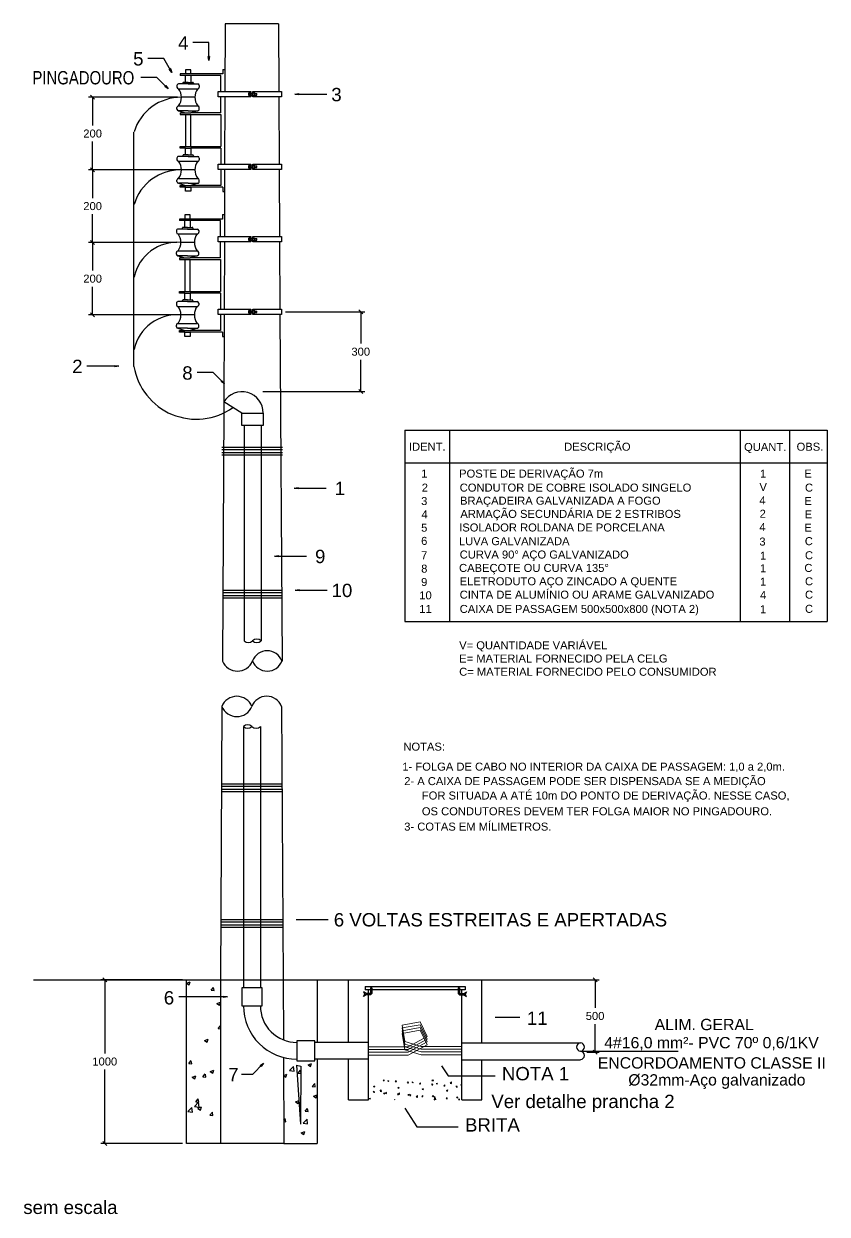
# Model space of a CAD drawing. Header units: millimetres. Extents: x 425 to 646, y 332 to 411.
# Drawn here: x 424.912 to 426.92, y 333.595 to 336.57 of the extents above; entities that cross this region are included whole.
import ezdxf
from ezdxf.enums import TextEntityAlignment as Align

# ---------------------------------------------------------------- set-up
doc = ezdxf.new("R2010")
doc.units = ezdxf.units.MM
doc.linetypes.add('Dashed', pattern=[0.75, 0.5, -0.25])
for name, color, linetype in [('Arquitetura', 7, 'Continuous'), ('BASE', 7, 'Continuous'), ('Cotas', 1, 'Continuous'), ('DI-Textos_do_diagrama', 5, 'Continuous')]:
    doc.layers.add(name, color=color, linetype=linetype)
doc.layers.add('VP', color=1, linetype='Continuous', plot=False)
doc.styles.add('ARIAL', font='arial.ttf')
doc.dimstyles.new('RICARDO-1-10', dxfattribs={"dimtxt": 0.02, "dimasz": 0.01, "dimexe": 0.01, "dimexo": 0.01, "dimgap": 0.01, "dimtad": 0, "dimtih": 1, "dimtoh": 1, "dimdec": 0, "dimlfac": 1000, "dimzin": 0, "dimdsep": 46, "dimtxsty": 'ARIAL', "dimblk": 'OBLIQUE', "dimcen": 0, "dimclrt": 4, "dimadec": 0, "dimazin": 0, "dimtfac": 1, "dimtdec": 0, "dimtofl": 0, "dimtmove": 0, "dimatfit": 3, "dimldrblk": 'CLOSEDBLANK', "dimfxl": 0, "dimtolj": 1, "dimtzin": 0, "dimarcsym": 0})

# ---------------------------------------------------------------- blocks, each defined once
blk = doc.blocks.new('_Oblique')
at = {"color": 0, "linetype": 'ByBlock', "lineweight": -2}
blk.add_line((-0.5, -0.5), (0.5, 0.5), dxfattribs=at)
blk = doc.blocks.new('*D187')
at = {"layer": 'DEFPOINTS', "color": 0, "transparency": 16777216}
for p in [(425.5562, 335.8503), (425.7543, 335.8503), (425.4997, 335.651)]:
    blk.add_point(p, dxfattribs=at)
at = {"layer": 'VP', "color": 0, "lineweight": -2, "transparency": 16777216}
for p, q in [((425.5662, 335.8503), (425.7643, 335.8503)), ((425.7543, 335.8503), (425.7543, 335.7708)), ((425.7543, 335.651), (425.7543, 335.7304)), ((425.5097, 335.651), (425.7643, 335.651))]:
    blk.add_line(p, q, dxfattribs=at)
at = {"layer": 'VP', "color": 0, "lineweight": -2, "transparency": 16777216, "xscale": 0.01, "yscale": 0.01, "zscale": 0.01}
for p, rotation in [((425.7543, 335.8503), 90), ((425.7543, 335.651), 270)]:
    blk.add_blockref('_Oblique', p, dxfattribs=dict(at, rotation=rotation))
at = {"layer": 'VP', "color": 4, "transparency": 16777216, "insert": (425.7543, 335.7506), "char_height": 0.02, "attachment_point": 5, "style": 'ARIAL'}
blk.add_mtext('\\A1;300', dxfattribs=at)
blk = doc.blocks.new('_ClosedBlank')
at = {"color": 0, "linetype": 'ByBlock', "lineweight": -2}
for p, q in [((-1, 0.17), (0, 0)), ((-1, 0.17), (-1, -0.17)), ((0, 0), (-1, -0.17))]:
    blk.add_line(p, q, dxfattribs=at)
blk = doc.blocks.new('*D188')
at = {"layer": 'DEFPOINTS', "color": 0, "transparency": 16777216}
for p in [(425.0842, 336.0237), (425.3048, 336.0237), (425.3048, 335.8426)]:
    blk.add_point(p, dxfattribs=at)
at = {"layer": 'VP', "color": 0, "lineweight": -2, "transparency": 16777216}
for p, q in [((425.2948, 336.0237), (425.0742, 336.0237)), ((425.0842, 336.0237), (425.0842, 335.9534)), ((425.0842, 335.8426), (425.0842, 335.9129)), ((425.2948, 335.8426), (425.0742, 335.8426))]:
    blk.add_line(p, q, dxfattribs=at)
at = {"layer": 'VP', "color": 0, "lineweight": -2, "transparency": 16777216, "xscale": 0.01, "yscale": 0.01, "zscale": 0.01}
for p, rotation in [((425.0842, 336.0237), 90), ((425.0842, 335.8426), 270)]:
    blk.add_blockref('_Oblique', p, dxfattribs=dict(at, rotation=rotation))
at = {"layer": 'VP', "color": 4, "transparency": 16777216, "insert": (425.0842, 335.9332), "char_height": 0.02, "attachment_point": 5, "style": 'ARIAL'}
blk.add_mtext('\\A1;200', dxfattribs=at)
blk = doc.blocks.new('*D189')
at = {"layer": 'DEFPOINTS', "color": 0, "transparency": 16777216}
for p in [(425.0842, 336.2053), (425.3061, 336.2053), (425.3048, 336.0237)]:
    blk.add_point(p, dxfattribs=at)
at = {"layer": 'VP', "color": 0, "lineweight": -2, "transparency": 16777216}
for p, q in [((425.2961, 336.2053), (425.0742, 336.2053)), ((425.0842, 336.2053), (425.0842, 336.1347)), ((425.0842, 336.0237), (425.0842, 336.0943)), ((425.2948, 336.0237), (425.0742, 336.0237))]:
    blk.add_line(p, q, dxfattribs=at)
at = {"layer": 'VP', "color": 0, "lineweight": -2, "transparency": 16777216, "xscale": 0.01, "yscale": 0.01, "zscale": 0.01}
for p, rotation in [((425.0842, 336.2053), 90), ((425.0842, 336.0237), 270)]:
    blk.add_blockref('_Oblique', p, dxfattribs=dict(at, rotation=rotation))
at = {"layer": 'VP', "color": 4, "transparency": 16777216, "insert": (425.0842, 336.1145), "char_height": 0.02, "attachment_point": 5, "style": 'ARIAL'}
blk.add_mtext('\\A1;200', dxfattribs=at)
blk = doc.blocks.new('*D190')
at = {"layer": 'DEFPOINTS', "color": 0, "transparency": 16777216}
for p in [(425.0842, 336.3866), (425.3061, 336.3866), (425.3061, 336.2053)]:
    blk.add_point(p, dxfattribs=at)
at = {"layer": 'VP', "color": 0, "lineweight": -2, "transparency": 16777216}
for p, q in [((425.2961, 336.3866), (425.0742, 336.3866)), ((425.0842, 336.3866), (425.0842, 336.3162)), ((425.0842, 336.2053), (425.0842, 336.2757)), ((425.2961, 336.2053), (425.0742, 336.2053))]:
    blk.add_line(p, q, dxfattribs=at)
at = {"layer": 'VP', "color": 0, "lineweight": -2, "transparency": 16777216, "xscale": 0.01, "yscale": 0.01, "zscale": 0.01}
for p, rotation in [((425.0842, 336.3866), 90), ((425.0842, 336.2053), 270)]:
    blk.add_blockref('_Oblique', p, dxfattribs=dict(at, rotation=rotation))
at = {"layer": 'VP', "color": 4, "transparency": 16777216, "insert": (425.0842, 336.2959), "char_height": 0.02, "attachment_point": 5, "style": 'ARIAL'}
blk.add_mtext('\\A1;200', dxfattribs=at)
blk = doc.blocks.new('*D191')
at = {"layer": 'DEFPOINTS', "color": 0, "transparency": 16777216}
for p in [(426.3176, 334.1806), (426.34, 334.1806), (426.3094, 333.9996)]:
    blk.add_point(p, dxfattribs=at)
at = {"layer": 'VP', "color": 0, "lineweight": -2, "transparency": 16777216}
for p, q in [((426.3276, 334.1806), (426.35, 334.1806)), ((426.34, 334.1806), (426.34, 334.1103)), ((426.34, 333.9996), (426.34, 334.0699)), ((426.3194, 333.9996), (426.35, 333.9996))]:
    blk.add_line(p, q, dxfattribs=at)
at = {"layer": 'VP', "color": 0, "lineweight": -2, "transparency": 16777216, "xscale": 0.01, "yscale": 0.01, "zscale": 0.01}
for p, rotation in [((426.34, 334.1806), 90), ((426.34, 333.9996), 270)]:
    blk.add_blockref('_Oblique', p, dxfattribs=dict(at, rotation=rotation))
at = {"layer": 'VP', "color": 4, "transparency": 16777216, "insert": (426.34, 334.0901), "char_height": 0.02, "attachment_point": 5, "style": 'ARIAL'}
blk.add_mtext('\\A1;500', dxfattribs=at)
blk = doc.blocks.new('*D192')
at = {"layer": 'DEFPOINTS', "color": 0, "transparency": 16777216}
for p in [(425.319, 334.1806), (425.1145, 333.7717), (425.319, 333.7717)]:
    blk.add_point(p, dxfattribs=at)
at = {"layer": 'VP', "color": 0, "lineweight": -2, "transparency": 16777216}
for p, q in [((425.309, 334.1806), (425.1045, 334.1806)), ((425.1145, 334.1806), (425.1145, 333.9964)), ((425.1145, 333.7717), (425.1145, 333.956)), ((425.309, 333.7717), (425.1045, 333.7717))]:
    blk.add_line(p, q, dxfattribs=at)
at = {"layer": 'VP', "color": 0, "lineweight": -2, "transparency": 16777216, "xscale": 0.01, "yscale": 0.01, "zscale": 0.01}
for p, rotation in [((425.1145, 334.1806), 90), ((425.1145, 333.7717), 270)]:
    blk.add_blockref('_Oblique', p, dxfattribs=dict(at, rotation=rotation))
at = {"layer": 'VP', "color": 4, "transparency": 16777216, "insert": (425.1145, 333.9762), "char_height": 0.02, "attachment_point": 5, "style": 'ARIAL'}
blk.add_mtext('\\A1;1000', dxfattribs=at)

msp = doc.modelspace()

# ---------------------------------------------------------------- linework, layer by layer
at = {"layer": 'Arquitetura', "color": 8}
for p, q in [((425.41538, 336.57029), (425.41471, 336.40096)), ((425.54871, 336.57029), (425.41538, 336.57029)), ((425.54871, 336.57029), (425.54955, 336.40096)), ((425.30271, 336.44496), (425.30271, 336.44096)), ((425.40455, 336.40096), (425.40455, 336.44096)), ((425.39788, 336.38762), (425.39788, 336.40096)), ((425.39788, 336.40096), (425.47955, 336.40096)), ((425.47821, 336.39746), (425.47455, 336.39746)), ((425.47455, 336.39112), (425.47455, 336.39746)), ((425.47821, 336.38762), (425.47821, 336.40096)), ((425.47955, 336.40096), (425.47955, 336.38762)), ((425.47955, 336.39629), (425.48455, 336.39629)), ((425.48455, 336.40096), (425.55621, 336.40096)), ((425.48455, 336.38762), (425.48455, 336.40096)), ((425.48571, 336.38762), (425.48571, 336.40096)), ((425.48571, 336.39746), (425.48938, 336.39746)), ((425.48938, 336.39112), (425.48938, 336.39746)), ((425.48938, 336.39629), (425.49438, 336.39629)), ((425.49438, 336.39229), (425.49438, 336.39629)), ((425.55621, 336.40096), (425.55621, 336.38762)), ((425.47955, 336.38762), (425.39788, 336.38762)), ((425.40455, 336.34762), (425.40455, 336.38762)), ((425.41471, 336.38762), (425.41405, 336.21962)), ((425.47821, 336.39112), (425.47455, 336.39112)), ((425.47955, 336.39229), (425.48455, 336.39229)), ((425.55621, 336.38762), (425.48455, 336.38762)), ((425.48571, 336.39112), (425.48938, 336.39112)), ((425.48938, 336.39229), (425.49438, 336.39229)), ((425.54955, 336.38762), (425.55038, 336.21962)), ((425.30271, 336.34762), (425.30271, 336.34362)), ((425.30271, 336.34362), (425.40455, 336.34362)), ((425.31621, 336.34362), (425.31621, 336.26362)), ((425.32955, 336.26362), (425.32955, 336.34362)), ((425.40455, 336.34362), (425.40455, 336.26362)), ((425.18755, 335.71396), (425.18755, 336.29979)), ((425.30271, 336.25962), (425.30271, 336.26362)), ((425.30271, 336.26362), (425.40455, 336.26362)), ((425.39788, 336.21962), (425.47955, 336.21962)), ((425.39788, 336.20629), (425.39788, 336.21962)), ((425.47821, 336.20629), (425.47821, 336.21962)), ((425.47955, 336.21962), (425.47955, 336.20629)), ((425.48455, 336.21962), (425.55621, 336.21962)), ((425.48455, 336.20629), (425.48455, 336.21962)), ((425.48571, 336.20629), (425.48571, 336.21962)), ((425.55621, 336.21962), (425.55621, 336.20629)), ((425.47955, 336.20629), (425.39788, 336.20629)), ((425.41405, 336.20629), (425.41338, 336.03829)), ((425.47821, 336.21612), (425.47455, 336.21612)), ((425.47455, 336.20979), (425.47455, 336.21612)), ((425.47821, 336.20979), (425.47455, 336.20979)), ((425.47955, 336.21496), (425.48455, 336.21496)), ((425.47955, 336.21096), (425.48455, 336.21096)), ((425.55621, 336.20629), (425.48455, 336.20629)), ((425.48571, 336.21612), (425.48938, 336.21612)), ((425.48571, 336.20979), (425.48938, 336.20979)), ((425.48938, 336.20979), (425.48938, 336.21612)), ((425.48938, 336.21496), (425.49438, 336.21496)), ((425.48938, 336.21096), (425.49438, 336.21096)), ((425.49438, 336.21096), (425.49438, 336.21496)), ((425.55038, 336.20629), (425.55121, 336.03829)), ((425.30138, 336.08229), (425.30138, 336.07829)), ((425.40338, 336.03829), (425.40338, 336.07829)), ((425.39788, 336.03829), (425.47955, 336.03829)), ((425.39788, 336.02496), (425.39788, 336.03829)), ((425.47821, 336.02496), (425.47821, 336.03829)), ((425.47955, 336.03829), (425.47955, 336.02496)), ((425.48455, 336.03829), (425.55621, 336.03829)), ((425.48455, 336.02496), (425.48455, 336.03829)), ((425.48571, 336.02496), (425.48571, 336.03829)), ((425.55621, 336.03829), (425.55621, 336.02496)), ((425.47955, 336.02496), (425.39788, 336.02496)), ((425.40338, 335.98496), (425.40338, 336.02496)), ((425.41338, 336.02496), (425.41271, 335.85696)), ((425.47821, 336.03479), (425.47455, 336.03479)), ((425.47455, 336.02846), (425.47455, 336.03479)), ((425.47821, 336.02846), (425.47455, 336.02846)), ((425.47955, 336.03362), (425.48455, 336.03362)), ((425.47955, 336.02962), (425.48455, 336.02962)), ((425.55621, 336.02496), (425.48455, 336.02496)), ((425.48571, 336.03479), (425.48938, 336.03479)), ((425.48571, 336.02846), (425.48938, 336.02846)), ((425.48938, 336.02846), (425.48938, 336.03479)), ((425.48938, 336.03362), (425.49438, 336.03362)), ((425.48938, 336.02962), (425.49438, 336.02962)), ((425.49438, 336.02962), (425.49438, 336.03362)), ((425.55138, 336.02496), (425.55221, 335.85696)), ((425.30138, 335.98496), (425.30138, 335.98096)), ((425.30138, 335.98096), (425.40338, 335.98096)), ((425.31488, 335.98096), (425.31488, 335.90096)), ((425.32838, 335.90096), (425.32838, 335.98096)), ((425.40338, 335.98096), (425.40338, 335.90096)), ((425.30138, 335.90096), (425.40338, 335.90096)), ((425.30138, 335.89696), (425.30138, 335.90096)), ((425.39788, 335.84362), (425.39788, 335.85696)), ((425.39788, 335.85696), (425.47955, 335.85696)), ((425.47955, 335.84362), (425.39788, 335.84362)), ((425.41271, 335.84362), (425.41205, 335.60862)), ((425.47821, 335.85346), (425.47455, 335.85346)), ((425.47455, 335.84712), (425.47455, 335.85346)), ((425.47821, 335.84712), (425.47455, 335.84712)), ((425.47821, 335.84362), (425.47821, 335.85696)), ((425.47955, 335.85696), (425.47955, 335.84362)), ((425.47955, 335.85229), (425.48455, 335.85229)), ((425.47955, 335.84829), (425.48455, 335.84829)), ((425.48455, 335.85696), (425.55621, 335.85696)), ((425.48455, 335.84362), (425.48455, 335.85696)), ((425.55621, 335.84362), (425.48455, 335.84362)), ((425.48571, 335.84362), (425.48571, 335.85696)), ((425.48571, 335.85346), (425.48938, 335.85346)), ((425.48571, 335.84712), (425.48938, 335.84712)), ((425.48938, 335.84712), (425.48938, 335.85346)), ((425.48938, 335.85229), (425.49438, 335.85229)), ((425.48938, 335.84829), (425.49438, 335.84829)), ((425.49438, 335.84829), (425.49438, 335.85229)), ((425.55221, 335.84362), (425.55755, 334.97746)), ((425.55621, 335.85696), (425.55621, 335.84362)), ((425.58721, 335.85029), (425.68321, 335.85029)), ((425.41205, 335.60862), (425.40888, 334.97746)), ((425.45738, 335.56579), (425.45738, 335.59712)), ((425.45738, 335.59712), (425.51071, 335.59712)), ((425.51071, 335.59712), (425.51071, 335.56579)), ((425.51071, 335.56579), (425.45738, 335.56579)), ((425.46305, 335.56579), (425.46305, 335.02779)), ((425.50505, 335.56579), (425.50505, 335.02779)), ((425.8647, 335.55433), (426.9201, 335.55433)), ((425.8647, 335.55433), (425.8647, 335.07583)), ((425.9761, 335.55433), (425.9761, 335.07583)), ((426.7023, 335.55433), (426.7023, 335.07583)), ((426.8263, 335.55433), (426.8263, 335.07583)), ((426.9201, 335.55433), (426.9201, 335.07583)), ((425.40688, 335.51179), (425.55838, 335.51179)), ((425.55838, 335.50512), (425.40688, 335.50512)), ((425.40688, 335.49846), (425.55838, 335.49846)), ((425.55838, 335.49179), (425.40688, 335.49179)), ((425.8647, 335.47313), (426.9201, 335.47313)), ((425.40938, 335.15479), (425.55688, 335.15479)), ((425.55688, 335.14813), (425.40938, 335.14813)), ((425.40921, 335.14146), (425.55688, 335.14146)), ((425.55688, 335.13479), (425.40921, 335.13479)), ((425.8647, 335.07583), (426.9201, 335.07583)), ((425.48405, 334.97846), (425.48405, 334.97696)), ((425.40685, 334.8638), (425.40385, 334.18063)), ((425.55618, 334.8638), (425.56018, 334.18063)), ((425.46135, 334.8138), (425.46135, 334.18063)), ((425.50335, 334.8138), (425.50335, 334.18063)), ((425.40635, 334.6708), (425.55685, 334.6708)), ((425.55702, 334.6508), (425.40618, 334.6508)), ((425.55702, 334.66414), (425.40635, 334.66414)), ((425.40635, 334.65747), (425.55702, 334.65747)), ((425.40418, 334.33163), (425.55985, 334.33163)), ((425.55985, 334.32497), (425.40418, 334.32497)), ((425.40418, 334.3183), (425.55985, 334.3183)), ((425.59318, 334.33163), (425.67318, 334.33163)), ((425.55985, 334.31163), (425.40418, 334.31163)), ((424.93668, 334.18063), (425.72402, 334.18063)), ((425.31902, 333.7717), (425.31902, 334.18063)), ((425.46135, 334.18063), (425.46135, 334.16047)), ((425.50335, 334.18063), (425.50335, 334.16047)), ((425.64518, 334.18063), (425.64518, 334.02397)), ((425.72402, 334.18063), (426.05735, 334.18063)), ((425.72402, 334.02397), (425.72402, 334.18063)), ((425.76568, 334.16397), (426.01568, 334.16397)), ((425.76568, 334.16397), (425.76568, 334.15563)), ((426.01568, 334.16397), (426.01568, 334.15563)), ((426.05735, 334.18063), (426.34202, 334.18063)), ((426.05735, 334.02297), (426.05735, 334.18063)), ((425.45718, 334.16047), (425.45718, 334.11547)), ((425.50752, 334.16047), (425.45718, 334.16047)), ((425.50752, 334.11547), (425.50752, 334.16047)), ((425.76768, 334.14647), (425.76152, 334.1503)), ((425.76152, 334.1503), (425.76485, 334.14463)), ((425.76152, 334.13913), (425.76485, 334.14463)), ((425.76768, 334.14297), (425.76152, 334.13913)), ((426.01568, 334.15563), (425.76568, 334.15563)), ((425.78235, 334.14647), (425.76768, 334.14647)), ((425.77902, 334.14297), (425.76768, 334.14297)), ((425.77402, 333.88063), (425.77402, 334.15563)), ((425.77902, 334.16047), (425.77902, 334.14297)), ((425.77902, 334.16047), (425.78235, 334.16047)), ((425.77902, 334.14297), (425.78235, 334.14647)), ((425.78235, 334.16047), (425.78235, 334.14647)), ((425.99785, 334.16047), (425.99785, 334.14647)), ((426.00135, 334.16047), (425.99785, 334.16047)), ((425.99785, 334.14647), (426.01268, 334.14647)), ((426.00135, 334.14297), (425.99785, 334.14647)), ((426.00135, 334.16047), (426.00135, 334.14297)), ((426.00135, 334.14297), (426.01268, 334.14297)), ((426.00735, 333.88063), (426.00735, 334.15563)), ((426.01268, 334.14647), (426.01885, 334.1503)), ((426.01268, 334.14297), (426.01885, 334.13913)), ((426.01885, 334.1503), (426.01535, 334.14463)), ((426.01885, 334.13913), (426.01535, 334.14463)), ((425.45718, 334.11547), (425.50752, 334.11547)), ((426.09068, 334.0868), (426.15152, 334.0868)), ((425.63968, 334.02813), (425.59485, 334.02813)), ((425.59485, 334.02813), (425.59485, 333.9778)), ((425.63968, 333.9778), (425.63968, 334.02813)), ((425.77402, 334.02397), (425.63968, 334.02397)), ((426.00735, 334.02297), (426.30352, 334.02297)), ((425.59485, 333.9778), (425.63968, 333.9778)), ((425.77402, 333.98197), (425.63968, 333.98197)), ((425.64518, 333.98197), (425.64518, 333.7717)), ((425.72402, 333.88063), (425.72402, 333.98197)), ((426.00735, 333.9808), (426.30352, 333.9808)), ((426.05735, 333.88063), (426.05735, 333.9808)), ((425.72402, 333.88063), (425.77402, 333.88063)), ((426.00735, 333.88063), (426.05735, 333.88063)), ((425.40235, 333.7717), (425.31902, 333.7717)), ((425.56235, 333.7717), (425.64518, 333.7717))]:
    msp.add_line(p, q, dxfattribs=at)
at = {"layer": 'Arquitetura', "color": 8, "linetype": 'Continuous'}
for p, q in [((425.31621, 336.45562), (425.31621, 336.44496)), ((425.32955, 336.45562), (425.31621, 336.45562)), ((425.32955, 336.44496), (425.32955, 336.45562)), ((425.40955, 336.45596), (425.41488, 336.45596)), ((425.40955, 336.45596), (425.40955, 336.44496)), ((425.40955, 336.44496), (425.30271, 336.44496)), ((425.40455, 336.44096), (425.30271, 336.44096)), ((425.31621, 336.42396), (425.31621, 336.44096)), ((425.32955, 336.44096), (425.32955, 336.42396)), ((425.29488, 336.41596), (425.29488, 336.41196)), ((425.32288, 336.41996), (425.29888, 336.41996)), ((425.29888, 336.40796), (425.34688, 336.40796)), ((425.30955, 336.42196), (425.30955, 336.41996)), ((425.32288, 336.42396), (425.31155, 336.42396)), ((425.32288, 336.42396), (425.33421, 336.42396)), ((425.32288, 336.41996), (425.34688, 336.41996)), ((425.33621, 336.42196), (425.33621, 336.41996)), ((425.35088, 336.41596), (425.35088, 336.41196)), ((425.29888, 336.36512), (425.34688, 336.36512)), ((425.33971, 336.38662), (425.30605, 336.38662)), ((425.29488, 336.35712), (425.29488, 336.36112)), ((425.29888, 336.35312), (425.31621, 336.34762)), ((425.32288, 336.35312), (425.29888, 336.35312)), ((425.30271, 336.34762), (425.32955, 336.34762)), ((425.31621, 336.34762), (425.32955, 336.34762)), ((425.32288, 336.35312), (425.34688, 336.35312)), ((425.34688, 336.35312), (425.32955, 336.34762)), ((425.40455, 336.34762), (425.32955, 336.34762)), ((425.35088, 336.35712), (425.35088, 336.36112)), ((425.31621, 336.25962), (425.30271, 336.25962)), ((425.31621, 336.24262), (425.31621, 336.25962)), ((425.31621, 336.25962), (425.32955, 336.25962)), ((425.40455, 336.25962), (425.32955, 336.25962)), ((425.32955, 336.25962), (425.32955, 336.24262)), ((425.40455, 336.25962), (425.40455, 336.21962)), ((425.29488, 336.23462), (425.29488, 336.23062)), ((425.32288, 336.23862), (425.29888, 336.23862)), ((425.29888, 336.22662), (425.34688, 336.22662)), ((425.30955, 336.24062), (425.30955, 336.23862)), ((425.32288, 336.24262), (425.31155, 336.24262)), ((425.32288, 336.24262), (425.33421, 336.24262)), ((425.32288, 336.23862), (425.34688, 336.23862)), ((425.33621, 336.24062), (425.33621, 336.23862)), ((425.35088, 336.23462), (425.35088, 336.23062)), ((425.33971, 336.20529), (425.30605, 336.20529)), ((425.40455, 336.20629), (425.40455, 336.16629)), ((425.29488, 336.17579), (425.29488, 336.17979)), ((425.29888, 336.18379), (425.34688, 336.18379)), ((425.32288, 336.17179), (425.29888, 336.17179)), ((425.29888, 336.17179), (425.31621, 336.16629)), ((425.30271, 336.16229), (425.30271, 336.16629)), ((425.30271, 336.16629), (425.32955, 336.16629)), ((425.31621, 336.16229), (425.30271, 336.16229)), ((425.31621, 336.16629), (425.32955, 336.16629)), ((425.31621, 336.15162), (425.31621, 336.16229)), ((425.31621, 336.16229), (425.32955, 336.16229)), ((425.32288, 336.17179), (425.34688, 336.17179)), ((425.34688, 336.17179), (425.32955, 336.16629)), ((425.40455, 336.16629), (425.32955, 336.16629)), ((425.40955, 336.16229), (425.32955, 336.16229)), ((425.32955, 336.16229), (425.32955, 336.15162)), ((425.35088, 336.17579), (425.35088, 336.17979)), ((425.40955, 336.16229), (425.40955, 336.15129)), ((425.32955, 336.15162), (425.31621, 336.15162)), ((425.40955, 336.15129), (425.41388, 336.15129)), ((425.40838, 336.08229), (425.30138, 336.08229)), ((425.40338, 336.07829), (425.30138, 336.07829)), ((425.31488, 336.09296), (425.31488, 336.08229)), ((425.32838, 336.09296), (425.31488, 336.09296)), ((425.31488, 336.06129), (425.31488, 336.07829)), ((425.32838, 336.08229), (425.32838, 336.09296)), ((425.32838, 336.07829), (425.32838, 336.06129)), ((425.40838, 336.09329), (425.41371, 336.09329)), ((425.40838, 336.09329), (425.40838, 336.08229)), ((425.29355, 336.05329), (425.29355, 336.04929)), ((425.32155, 336.05729), (425.29755, 336.05729)), ((425.29755, 336.04529), (425.34555, 336.04529)), ((425.30838, 336.05929), (425.30838, 336.05729)), ((425.32155, 336.06129), (425.31038, 336.06129)), ((425.32155, 336.06129), (425.33288, 336.06129)), ((425.32155, 336.05729), (425.34555, 336.05729)), ((425.33488, 336.05929), (425.33488, 336.05729)), ((425.34955, 336.05329), (425.34955, 336.04929)), ((425.33838, 336.02396), (425.30471, 336.02396)), ((425.29355, 335.99446), (425.29355, 335.99846)), ((425.29755, 336.00246), (425.34555, 336.00246)), ((425.29755, 335.99046), (425.31488, 335.98496)), ((425.32155, 335.99046), (425.29755, 335.99046)), ((425.30138, 335.98496), (425.32838, 335.98496)), ((425.31488, 335.98496), (425.32838, 335.98496)), ((425.32155, 335.99046), (425.34555, 335.99046)), ((425.34555, 335.99046), (425.32838, 335.98496)), ((425.40338, 335.98496), (425.32838, 335.98496)), ((425.34955, 335.99446), (425.34955, 335.99846)), ((425.31488, 335.89696), (425.30138, 335.89696)), ((425.31488, 335.87996), (425.31488, 335.89696)), ((425.31488, 335.89696), (425.32838, 335.89696)), ((425.32838, 335.89696), (425.32838, 335.87996)), ((425.40338, 335.89696), (425.32838, 335.89696)), ((425.40338, 335.89696), (425.40338, 335.85696)), ((425.29355, 335.87196), (425.29355, 335.86796)), ((425.32155, 335.87596), (425.29755, 335.87596)), ((425.29755, 335.86396), (425.34555, 335.86396)), ((425.30838, 335.87796), (425.30838, 335.87596)), ((425.32155, 335.87996), (425.31038, 335.87996)), ((425.32155, 335.87996), (425.33288, 335.87996)), ((425.32155, 335.87596), (425.34555, 335.87596)), ((425.33488, 335.87796), (425.33488, 335.87596)), ((425.34955, 335.87196), (425.34955, 335.86796)), ((425.33838, 335.84262), (425.30471, 335.84262)), ((425.40338, 335.84362), (425.40338, 335.80362)), ((425.29355, 335.81312), (425.29355, 335.81712)), ((425.29755, 335.82112), (425.34555, 335.82112)), ((425.29755, 335.80912), (425.31488, 335.80362)), ((425.32155, 335.80912), (425.29755, 335.80912)), ((425.30138, 335.79962), (425.30138, 335.80362)), ((425.30138, 335.80362), (425.32838, 335.80362)), ((425.31488, 335.79962), (425.30138, 335.79962)), ((425.31488, 335.80362), (425.32838, 335.80362)), ((425.31488, 335.78896), (425.31488, 335.79962)), ((425.31488, 335.79962), (425.32838, 335.79962)), ((425.32155, 335.80912), (425.34555, 335.80912)), ((425.34555, 335.80912), (425.32838, 335.80362)), ((425.40338, 335.80362), (425.32838, 335.80362)), ((425.32838, 335.79962), (425.32838, 335.78896)), ((425.40838, 335.79962), (425.32838, 335.79962)), ((425.34955, 335.81312), (425.34955, 335.81712)), ((425.40838, 335.79962), (425.40838, 335.78862)), ((425.32838, 335.78896), (425.31488, 335.78896)), ((425.40838, 335.78862), (425.41255, 335.78862)), ((425.45738, 335.59712), (425.41205, 335.62512)), ((425.31918, 334.17213), (425.32818, 334.17563)), ((425.31918, 334.17213), (425.32552, 334.16797)), ((425.32552, 334.16797), (425.32818, 334.17563)), ((425.38035, 334.1543), (425.38652, 334.16163)), ((425.38035, 334.1543), (425.38802, 334.15363)), ((425.38802, 334.15347), (425.38652, 334.16147)), ((425.39502, 334.12113), (425.40385, 334.12447)), ((425.39502, 334.12113), (425.40135, 334.1168)), ((425.40135, 334.1168), (425.40385, 334.12413)), ((425.39802, 334.0588), (425.40385, 334.0658)), ((425.39802, 334.0588), (425.40385, 334.0583)), ((425.36418, 334.02897), (425.37302, 334.03247)), ((425.36418, 334.02897), (425.37052, 334.02463)), ((425.37052, 334.02463), (425.37302, 334.0323)), ((425.32452, 333.97113), (425.33068, 333.97847)), ((425.32452, 333.97113), (425.33202, 333.97047)), ((425.33218, 333.9703), (425.33068, 333.9783)), ((425.37818, 333.95137), (425.38702, 333.95487)), ((425.38452, 333.9472), (425.38702, 333.95487)), ((425.57652, 333.9538), (425.58652, 333.96413)), ((425.58785, 333.95213), (425.58652, 333.96413)), ((425.59335, 333.96687), (425.60335, 333.81947)), ((425.59335, 333.96687), (425.60468, 333.96504)), ((425.60468, 333.96504), (425.60335, 333.81947)), ((425.62252, 333.96763), (425.63135, 333.97113)), ((425.62252, 333.96763), (425.62885, 333.96347)), ((425.62885, 333.96347), (425.63135, 333.97113)), ((425.95652, 333.96563), (425.97252, 333.9408)), ((425.33318, 333.93697), (425.34218, 333.9403)), ((425.33318, 333.9368), (425.33952, 333.93263)), ((425.33952, 333.93263), (425.34218, 333.9403)), ((425.35968, 333.93787), (425.36735, 333.9372)), ((425.35985, 333.93787), (425.36585, 333.9452)), ((425.36735, 333.93704), (425.36602, 333.94504)), ((425.37818, 333.95137), (425.38452, 333.94704)), ((425.56168, 333.9417), (425.56952, 333.9447)), ((425.56168, 333.94054), (425.56702, 333.93687)), ((425.56702, 333.93704), (425.56952, 333.9447)), ((425.57652, 333.9538), (425.58785, 333.95197)), ((425.59785, 333.9473), (425.60402, 333.95463)), ((425.59785, 333.9473), (425.60535, 333.94663)), ((425.60552, 333.94647), (425.60402, 333.95447)), ((425.81035, 333.92863), (425.81202, 333.93063)), ((425.81035, 333.92863), (425.81285, 333.92847)), ((425.81285, 333.9283), (425.81252, 333.93063)), ((425.82185, 333.9278), (425.82485, 333.92897)), ((425.82185, 333.9278), (425.82385, 333.9263)), ((425.82385, 333.9263), (425.82485, 333.92897)), ((425.84068, 333.92597), (425.84285, 333.92847)), ((425.84068, 333.92597), (425.84318, 333.9258)), ((425.84335, 333.92563), (425.84285, 333.9283)), ((425.87102, 333.9233), (425.87318, 333.9258)), ((425.87368, 333.92297), (425.87318, 333.92563)), ((425.88268, 333.9243), (425.88568, 333.92547)), ((425.88468, 333.92297), (425.88568, 333.92547)), ((425.93235, 333.92913), (425.93385, 333.93063)), ((425.93235, 333.92913), (425.93618, 333.92847)), ((425.93618, 333.92847), (425.93585, 333.93063)), ((425.97252, 333.9408), (426.09035, 333.9408)), ((425.97752, 333.92213), (425.98085, 333.92563)), ((425.98135, 333.92147), (425.98085, 333.92547)), ((425.63302, 333.91404), (425.63918, 333.9212)), ((425.63302, 333.91404), (425.64068, 333.91337)), ((425.64068, 333.9132), (425.63918, 333.92104)), ((425.78585, 333.89947), (425.78785, 333.90197)), ((425.78585, 333.89947), (425.78835, 333.8993)), ((425.78618, 333.91413), (425.78918, 333.9153)), ((425.78618, 333.91413), (425.78835, 333.91263)), ((425.78852, 333.89913), (425.78802, 333.9018)), ((425.78835, 333.91263), (425.78918, 333.9153)), ((425.80252, 333.90197), (425.80568, 333.9053)), ((425.80252, 333.9018), (425.80618, 333.9013)), ((425.80618, 333.9013), (425.80568, 333.9053)), ((425.81152, 333.89713), (425.81452, 333.89813)), ((425.81152, 333.89697), (425.81368, 333.89563)), ((425.81368, 333.89563), (425.81452, 333.89813)), ((425.81618, 333.8968), (425.81835, 333.8993)), ((425.81618, 333.8968), (425.81868, 333.89663)), ((425.81885, 333.89647), (425.81835, 333.89913)), ((425.84668, 333.89413), (425.84868, 333.89663)), ((425.84702, 333.9108), (425.85002, 333.9118)), ((425.84702, 333.91063), (425.84918, 333.9093)), ((425.84768, 333.89497), (425.85085, 333.8983)), ((425.84918, 333.8938), (425.84868, 333.89647)), ((425.84918, 333.9093), (425.85002, 333.9118)), ((425.85135, 333.8943), (425.85085, 333.8983)), ((425.87102, 333.9233), (425.87352, 333.92313)), ((425.88268, 333.9243), (425.88468, 333.92297)), ((425.90135, 333.92063), (425.90402, 333.92047)), ((425.90152, 333.92063), (425.90352, 333.92313)), ((425.90402, 333.9203), (425.90352, 333.92297)), ((425.90785, 333.9073), (425.91085, 333.90847)), ((425.90785, 333.9073), (425.91002, 333.90597)), ((425.91002, 333.90597), (425.91085, 333.90847)), ((425.93185, 333.91813), (425.93385, 333.92047)), ((425.93185, 333.91813), (425.93435, 333.9178)), ((425.93435, 333.91763), (425.93385, 333.9203)), ((425.94352, 333.92097), (425.94652, 333.92213)), ((425.94352, 333.92097), (425.94552, 333.91947)), ((425.94552, 333.91963), (425.94652, 333.92213)), ((425.96218, 333.91547), (425.96418, 333.9178)), ((425.96218, 333.91547), (425.96468, 333.91513)), ((425.96468, 333.91497), (425.96418, 333.91763)), ((425.96868, 333.90397), (425.97168, 333.90513)), ((425.96868, 333.90397), (425.97085, 333.90247)), ((425.97085, 333.90247), (425.97168, 333.90513)), ((425.97752, 333.92197), (425.98135, 333.92147)), ((425.99252, 333.9128), (425.99452, 333.91513)), ((425.99252, 333.9128), (425.99502, 333.91247)), ((425.99518, 333.9123), (425.99468, 333.91497)), ((426.00435, 333.91763), (426.00735, 333.9188)), ((426.00435, 333.91763), (426.00635, 333.91613)), ((426.00635, 333.91613), (426.00735, 333.9188)), ((425.33918, 333.8642), (425.34902, 333.87454)), ((425.34218, 333.87563), (425.34835, 333.88297)), ((425.34218, 333.87563), (425.34968, 333.87497)), ((425.34985, 333.8748), (425.34835, 333.8828)), ((425.35052, 333.86237), (425.34902, 333.87454)), ((425.59152, 333.87563), (425.60052, 333.87897)), ((425.59152, 333.87563), (425.59785, 333.8713)), ((425.59785, 333.8713), (425.60052, 333.87897)), ((425.63652, 333.89004), (425.64518, 333.89337)), ((425.63652, 333.89004), (425.64285, 333.88587)), ((425.64285, 333.88587), (425.64518, 333.8927)), ((425.77585, 333.88347), (425.77885, 333.88463)), ((425.77602, 333.88347), (425.77802, 333.88197)), ((425.77802, 333.88197), (425.77885, 333.88447)), ((425.83835, 333.88063), (425.83968, 333.88113)), ((425.83952, 333.88063), (425.83968, 333.88113)), ((425.84652, 333.89413), (425.84902, 333.89397)), ((425.84768, 333.8948), (425.85135, 333.8943)), ((425.87235, 333.89363), (425.87535, 333.8948)), ((425.87235, 333.89363), (425.87452, 333.8923)), ((425.87452, 333.8923), (425.87535, 333.8948)), ((425.87685, 333.89147), (425.87952, 333.8913)), ((425.87702, 333.89147), (425.87902, 333.89397)), ((425.87952, 333.89113), (425.87902, 333.8938)), ((425.89285, 333.88797), (425.89618, 333.8913)), ((425.89285, 333.8878), (425.89668, 333.8873)), ((425.89652, 333.8873), (425.89618, 333.8913)), ((425.90735, 333.8888), (425.90935, 333.8913)), ((425.90735, 333.8888), (425.90985, 333.88863)), ((425.90985, 333.88847), (425.90935, 333.89113)), ((425.93318, 333.8903), (425.93618, 333.89147)), ((425.93318, 333.8903), (425.93535, 333.8888)), ((425.93535, 333.8888), (425.93618, 333.89147)), ((425.93768, 333.8863), (425.93968, 333.88863)), ((425.93768, 333.88613), (425.94018, 333.88597)), ((425.93802, 333.8808), (425.94135, 333.8843)), ((425.93802, 333.8808), (425.93902, 333.88063)), ((425.94018, 333.8858), (425.93985, 333.88847)), ((425.94168, 333.88063), (425.94135, 333.8843)), ((425.96802, 333.88363), (425.97018, 333.88597)), ((425.96802, 333.88363), (425.97052, 333.8833)), ((425.97068, 333.88313), (425.97018, 333.8858)), ((425.99402, 333.88697), (425.99702, 333.88797)), ((425.99402, 333.8868), (425.99618, 333.88547)), ((425.99618, 333.88547), (425.99702, 333.88797)), ((425.99835, 333.88097), (426.00052, 333.8833)), ((425.99835, 333.88097), (426.00085, 333.88063)), ((426.00102, 333.88063), (426.00052, 333.88313)), ((425.32235, 333.85113), (425.33218, 333.86147)), ((425.32235, 333.85113), (425.33368, 333.8493)), ((425.33368, 333.84947), (425.33218, 333.86147)), ((425.33918, 333.86404), (425.35052, 333.86237)), ((425.34718, 333.85937), (425.35618, 333.8627)), ((425.34718, 333.8592), (425.35352, 333.85504)), ((425.35352, 333.85504), (425.35618, 333.8627)), ((425.37735, 333.84237), (425.38352, 333.8497)), ((425.37735, 333.84237), (425.38502, 333.8417)), ((425.38502, 333.84154), (425.38352, 333.84954)), ((425.61535, 333.8518), (425.62302, 333.85113)), ((425.61552, 333.8518), (425.62152, 333.85913)), ((425.62302, 333.85097), (425.62152, 333.85897)), ((425.86435, 333.85947), (425.89452, 333.81263)), ((425.56218, 333.82937), (425.56568, 333.8337)), ((425.56218, 333.8262), (425.56718, 333.8257)), ((425.56718, 333.82554), (425.56568, 333.83354)), ((425.61018, 333.8222), (425.62018, 333.83237)), ((425.61018, 333.82204), (425.62152, 333.82037)), ((425.62152, 333.82037), (425.62018, 333.83237)), ((425.89452, 333.81263), (425.99818, 333.81263)), ((425.60552, 333.79804), (425.61452, 333.80137)), ((425.60552, 333.79804), (425.61185, 333.7937)), ((425.61185, 333.7937), (425.61452, 333.80137))]:
    msp.add_line(p, q, dxfattribs=at)
at = {"layer": 'Arquitetura', "color": 8, "linetype": 'Dashed'}
for p, q in [((425.40385, 334.18063), (425.40385, 333.7717)), ((425.56018, 334.18063), (425.56085, 334.03063)), ((425.56102, 333.9863), (425.56235, 333.7717)), ((425.56235, 333.7717), (425.40235, 333.7717))]:
    msp.add_line(p, q, dxfattribs=at)
at = {"layer": 'Arquitetura', "color": 8, "lineweight": 0}
for points in [[(425.77402, 334.01313), (425.87302, 334.01313), (425.92018, 334.03913), (425.90285, 334.07513), (425.85752, 334.06713), (425.86435, 334.02663), (425.90568, 334.01413), (426.00735, 334.01413)], [(425.77402, 334.00613), (425.87302, 334.00613), (425.92018, 334.03213), (425.90285, 334.0683), (425.85752, 334.06013), (425.86435, 334.01963), (425.90568, 334.00713), (426.00735, 334.00713)], [(425.77402, 333.9993), (425.87302, 333.9993), (425.92018, 334.02513), (425.90285, 334.06147), (425.85752, 334.05313), (425.86435, 334.01263), (425.90568, 334.00013), (426.00735, 334.00013)], [(425.77402, 333.9923), (425.87302, 333.9923), (425.92018, 334.0183), (425.90285, 334.05463), (425.85752, 334.04613), (425.86435, 334.00563), (425.90568, 333.99313), (426.00735, 333.99313)]]:
    msp.add_lwpolyline(points, dxfattribs=at)
at = {"layer": 'Arquitetura', "color": 8, "linetype": 'Continuous'}
for centre, radius, start, end in [((425.29888, 336.41596), 0.004, 90, 180.00001), ((425.29888, 336.41196), 0.004, 180.00001, 270), ((425.27038, 336.38662), 0.0357, 323.13999, 36.86), ((425.31155, 336.42196), 0.002, 90, 180.00001), ((425.33421, 336.42196), 0.002, 0.00001, 90), ((425.37538, 336.38662), 0.0357, 143.14, 216.85999), ((425.34688, 336.41596), 0.004, 0.00001, 90), ((425.34688, 336.41196), 0.004, 270, 0.00001), ((425.29888, 336.36112), 0.004, 90, 180.00001), ((425.34688, 336.36112), 0.004, 0.00001, 90), ((425.29888, 336.35712), 0.004, 180.00001, 270), ((425.34688, 336.35712), 0.004, 270, 0.00001), ((425.29888, 336.23462), 0.004, 90, 180.00001), ((425.29888, 336.23062), 0.004, 180.00001, 270), ((425.27038, 336.20529), 0.0357, 323.13999, 36.86), ((425.31155, 336.24062), 0.002, 90, 180.00001), ((425.33421, 336.24062), 0.002, 0.00001, 90), ((425.37538, 336.20529), 0.0357, 143.14, 216.85999), ((425.34688, 336.23462), 0.004, 0.00001, 90), ((425.34688, 336.23062), 0.004, 270, 0.00001), ((425.29888, 336.17979), 0.004, 90, 180.00001), ((425.29888, 336.17579), 0.004, 180.00001, 270), ((425.34688, 336.17979), 0.004, 0.00001, 90), ((425.34688, 336.17579), 0.004, 270, 0.00001), ((425.29755, 336.05329), 0.004, 90, 180.00001), ((425.29755, 336.04929), 0.004, 180.00001, 270), ((425.26905, 336.02396), 0.0357, 323.13999, 36.86), ((425.31038, 336.05929), 0.002, 90, 180.00001), ((425.33288, 336.05929), 0.002, 0.00001, 90), ((425.37421, 336.02396), 0.0357, 143.14, 216.85999), ((425.34555, 336.05329), 0.004, 0.00001, 90), ((425.34555, 336.04929), 0.004, 270, 0.00001), ((425.29755, 335.99846), 0.004, 90, 180.00001), ((425.29755, 335.99446), 0.004, 180.00001, 270), ((425.34555, 335.99846), 0.004, 0.00001, 90), ((425.34555, 335.99446), 0.004, 270, 0.00001), ((425.29755, 335.87196), 0.004, 90, 180.00001), ((425.29755, 335.86796), 0.004, 180.00001, 270), ((425.26905, 335.84262), 0.0357, 323.13999, 36.86), ((425.31038, 335.87796), 0.002, 90, 180.00001), ((425.33288, 335.87796), 0.002, 0.00001, 90), ((425.37421, 335.84262), 0.0357, 143.14, 216.85999), ((425.34555, 335.87196), 0.004, 0.00001, 90), ((425.34555, 335.86796), 0.004, 270, 0.00001), ((425.29755, 335.81712), 0.004, 90, 180.00001), ((425.29755, 335.81312), 0.004, 180.00001, 270), ((425.34555, 335.81712), 0.004, 0.00001, 90), ((425.34555, 335.81312), 0.004, 270, 0.00001), ((425.45738, 335.59712), 0.05333, 0, 148.273), ((425.59485, 334.11547), 0.13352, 179.978, 270), ((425.59485, 334.11547), 0.09145, 179.967, 270)]:
    msp.add_arc(centre, radius, start, end, dxfattribs=at)
at = {"layer": 'Arquitetura', "color": 8}
for centre, radius, start, end in [((425.30455, 336.26446), 0.12215, 89.2819, 163.154), ((425.30405, 336.08379), 0.12146, 89.0396, 163.384), ((425.29538, 335.91396), 0.11018, 85.1065, 167.91599), ((425.29538, 335.73279), 0.11018, 85.1065, 167.91599), ((425.34321, 335.73962), 0.15772, 189.362, 305.43999), ((425.47355, 335.03846), 0.01487, 225, 314.99999), ((425.49455, 335.01729), 0.01487, 45, 135), ((425.49455, 335.03846), 0.01487, 225, 314.99999), ((425.52055, 334.96379), 0.03936, 20.4869, 159.422), ((425.44621, 334.99229), 0.04024, 201.595, 338.787), ((425.52071, 334.99163), 0.03945, 200.822, 339.08701), ((425.44468, 334.84864), 0.04064, 21.9243, 158.309), ((425.51935, 334.84997), 0.03946, 20.7615, 159.47699), ((425.44468, 334.87914), 0.04064, 201.69101, 338.076), ((425.47185, 334.8033), 0.01487, 45, 135), ((425.47185, 334.82447), 0.01487, 225, 314.99999), ((425.49285, 334.82447), 0.01487, 225, 314.99999), ((426.30418, 334.01247), 0.01054, 93.5644, 266.43601), ((426.30268, 334.01247), 0.01055, 274.71999, 85.2804), ((426.30268, 333.99147), 0.01055, 274.71999, 85.2804)]:
    msp.add_arc(centre, radius, start, end, dxfattribs=at)
at = {"layer": 'BASE'}
msp.add_line((426.30374, 334.00197), (426.54753, 334.00197), dxfattribs=at)
at = {"layer": 'VP'}
for p, q in [((425.14988, 335.71479), (425.07005, 335.71479)), ((425.38505, 335.69829), (425.34505, 335.69829)), ((425.41338, 335.66996), (425.38505, 335.69829))]:
    msp.add_line(p, q, dxfattribs=at)

# ---------------------------------------------------------------- texts
at = {"color": 2, "style": 'ARIAL'}
for s, height, p in [('4', 0.03333, (425.29776, 336.49596)), ('5', 0.03333, (425.18543, 336.45612)), ('3', 0.03333, (425.68076, 336.36679)), ('2', 0.03333, (425.0331, 335.68729)), ('8', 0.03333, (425.30826, 335.67079)), ('IDENT.', 0.02, (425.87473, 335.49713)), ('DESCRIÇÃO', 0.02, (426.26263, 335.49713)), ('QUANT.', 0.02, (426.71233, 335.49653)), ('OBS.', 0.02, (426.84363, 335.49713)), ('1', 0.02, (425.90533, 335.42993)), ('POSTE DE DERIVAÇÃO 7m', 0.02, (426.00013, 335.42993)), ('1', 0.02, (426.75213, 335.42973)), ('E', 0.02, (426.86313, 335.42993)), ('1', 0.03333, (425.68926, 335.38231)), ('2', 0.02, (425.90683, 335.39493)), ('CONDUTOR DE COBRE ISOLADO SINGELO', 0.02, (426.00163, 335.39493)), ('V', 0.02, (426.75083, 335.39633)), ('C', 0.02, (426.86463, 335.39493)), ('3', 0.02, (425.90523, 335.36133)), ('BRAÇADEIRA GALVANIZADA A FOGO', 0.02, (426.00253, 335.36223)), ('4', 0.02, (426.75053, 335.36293)), ('E', 0.02, (426.86303, 335.36133)), ('4', 0.02, (425.90603, 335.32803)), ('ARMAÇÃO SECUNDÁRIA DE 2 ESTRIBOS', 0.02, (426.00333, 335.32923)), ('2', 0.02, (426.75133, 335.32963)), ('E', 0.02, (426.86383, 335.32803)), ('5', 0.02, (425.90523, 335.29473)), ('ISOLADOR ROLDANA DE PORCELANA ', 0.02, (426.00033, 335.29523)), ('4', 0.02, (426.75053, 335.29623)), ('E', 0.02, (426.86303, 335.29473)), ('6', 0.02, (425.90523, 335.26173)), ('LUVA GALVANIZADA ', 0.02, (425.99983, 335.26103)), ('3', 0.02, (426.75053, 335.26003)), ('C', 0.02, (426.86423, 335.26103)), ('9', 0.03333, (425.6401, 335.21217)), ('7', 0.02, (425.90513, 335.22583)), ('CURVA 90° AÇO GALVANIZADO', 0.02, (426.00163, 335.22763)), ('1', 0.02, (426.75213, 335.22483)), ('C', 0.02, (426.86463, 335.22583)), ('8', 0.02, (425.90533, 335.19243)), ('CABEÇOTE OU CURVA 135%%d', 0.02, (426.00003, 335.19413)), ('1', 0.02, (426.75213, 335.19323)), ('C', 0.02, (426.86303, 335.19413)), ('9', 0.02, (425.90523, 335.15903)), ('ELETRODUTO AÇO ZINCADO A QUENTE', 0.02, (426.00163, 335.16073)), ('1', 0.02, (426.75213, 335.15983)), ('C', 0.02, (426.86463, 335.16073)), ('10', 0.033333, (425.68143, 335.12729)), ('10', 0.02, (425.90063, 335.12563)), ('CINTA DE ALUMÍNIO OU ARAME GALVANIZADO', 0.02, (426.00163, 335.12733)), ('4', 0.02, (426.75213, 335.12633)), ('C', 0.02, (426.86463, 335.12733)), ('11', 0.02, (425.90063, 335.09163)), ('CAIXA DE PASSAGEM 500x500x800 (NOTA 2)', 0.02, (426.00163, 335.09163)), ('1', 0.02, (426.75213, 335.09103)), ('C', 0.02, (426.86463, 335.09193)), ('V= QUANTIDADE VARIÁVEL', 0.02, (426.00033, 335.00073)), ('E= MATERIAL FORNECIDO PELA CELG', 0.02, (426.00033, 334.96773)), ('C= MATERIAL FORNECIDO PELO CONSUMIDOR', 0.02, (426.00033, 334.93463)), ('NOTAS:', 0.02, (425.86083, 334.74743)), ('1- FOLGA DE CABO NO INTERIOR DA CAIXA DE PASSAGEM: 1,0 a 2,0m. ', 0.02, (425.85833, 334.69743)), ('2- A CAIXA DE PASSAGEM PODE SER DISPENSADA SE A MEDIÇÃO ', 0.02, (425.86293, 334.66123)), ('FOR SITUADA A ATÉ 10m DO PONTO DE DERIVAÇÃO. NESSE CASO, ', 0.02, (425.90703, 334.62523)), ('OS CONDUTORES DEVEM TER FOLGA MAIOR NO PINGADOURO.', 0.02, (425.90703, 334.58583)), ('3- COTAS EM MÍLIMETROS.', 0.02, (425.86293, 334.54753)), ('6 VOLTAS ESTREITAS E APERTADAS', 0.0333333, (425.6869, 334.30397)), ('6', 0.03333, (425.26206, 334.10897)), ('11', 0.033333, (426.1694, 334.0578)), ('7', 0.03333, (425.42323, 333.91713)), ('NOTA 1', 0.033333, (426.10706, 333.9193)), ('Ver detalhe prancha 2', 0.0333333, (426.08068, 333.84998)), ('BRITA', 0.033333, (426.0149, 333.79113)), ('sem escala', 0.033333, (424.9109, 333.58513))]:
    msp.add_text(s, height=height, dxfattribs=at).set_placement(p, align=Align.BOTTOM_LEFT)
at = {"color": 2, "style": 'ARIAL', "width": 0.8}
msp.add_text('PINGADOURO', height=0.033333, dxfattribs=at).set_placement((424.93373, 336.40879), align=Align.BOTTOM_LEFT)
at = {"layer": 'DI-Textos_do_diagrama', "linetype": 'Continuous', "style": 'ARIAL'}
msp.add_text('ALIM. GERAL', height=0.02824, dxfattribs=at).set_placement((426.48886, 334.04623), align=Align.BOTTOM_LEFT)
for s, p in [('4#16,0 mm²- PVC 70º 0,6/1KV', (426.63098, 334.00086)), ('ENCORDOAMENTO CLASSE II', (426.63169, 333.95026)), ('%%C32mm-Aço galvanizado', (426.64441, 333.90786))]:
    msp.add_text(s, height=0.02824, dxfattribs=at).set_placement(p, align=Align.BOTTOM_CENTER)

# ---------------------------------------------------------------- dimensions: what is measured, and where the dimension line sits
at = {"layer": 'VP'}
for base, p1, p2, picture, middle in [((425.08418, 336.38659), (425.30608, 336.20529), (425.30608, 336.38659), '*D190', (425.08418, 336.29594)), ((425.08418, 336.20529), (425.30478, 336.02374), (425.30608, 336.20529), '*D189', (425.08418, 336.11451))]:
    dim = msp.add_linear_dim(base=base, p1=p1, p2=p2, angle=90, text='200', dimstyle='RICARDO-1-10', override={"dimtmove": 1}, dxfattribs=at)
    dim.commit()
    dim.dimension.update_dxf_attribs({"geometry": picture, "text_midpoint": middle})
for base, p1, p2, text, picture, middle in [((425.08418, 336.02374), (425.30478, 335.84257), (425.30478, 336.02374), '200', '*D188', (425.08418, 335.93315)), ((425.75426, 335.85029), (425.49971, 335.65096), (425.55621, 335.85029), '300', '*D187', (425.75426, 335.75062)), ((425.11447, 333.7717), (425.31902, 334.18063), (425.31902, 333.7717), '1000', '*D192', (425.11447, 333.97617)), ((426.33995, 334.18063), (426.30941, 333.9996), (426.3176, 334.18063), '500', '*D191', (426.33995, 334.09011))]:
    dim = msp.add_linear_dim(base=base, p1=p1, p2=p2, angle=90, text=text, dimstyle='RICARDO-1-10', dxfattribs=at)
    dim.commit()
    dim.dimension.update_dxf_attribs({"geometry": picture, "text_midpoint": middle})

# ---------------------------------------------------------------- leaders
at = {"layer": 'Cotas'}
for points in [[(425.37455, 336.47879), (425.37455, 336.52346), (425.33455, 336.52346)], [(425.28221, 336.44896), (425.26221, 336.48346), (425.22221, 336.48346)], [(425.27305, 336.40796), (425.24488, 336.43612), (425.20488, 336.43612)], [(425.58955, 336.39429), (425.66955, 336.39429)], [(425.14988, 335.71479), (425.07005, 335.71479)], [(425.41338, 335.66996), (425.38505, 335.69829), (425.34505, 335.69829)], [(425.58755, 335.40981), (425.66755, 335.40981)], [(425.53838, 335.23966), (425.61838, 335.23966)], [(425.59021, 335.15479), (425.67005, 335.15479)], [(425.42168, 334.13797), (425.30002, 334.13797)], [(425.51152, 333.97247), (425.48335, 333.94413), (425.45602, 333.94413)]]:
    msp.add_leader(points, dimstyle='RICARDO-1-10', override={"dimgap": 0.01, "dimtad": 0}, dxfattribs=at)

doc.saveas('drawing.dxf')
